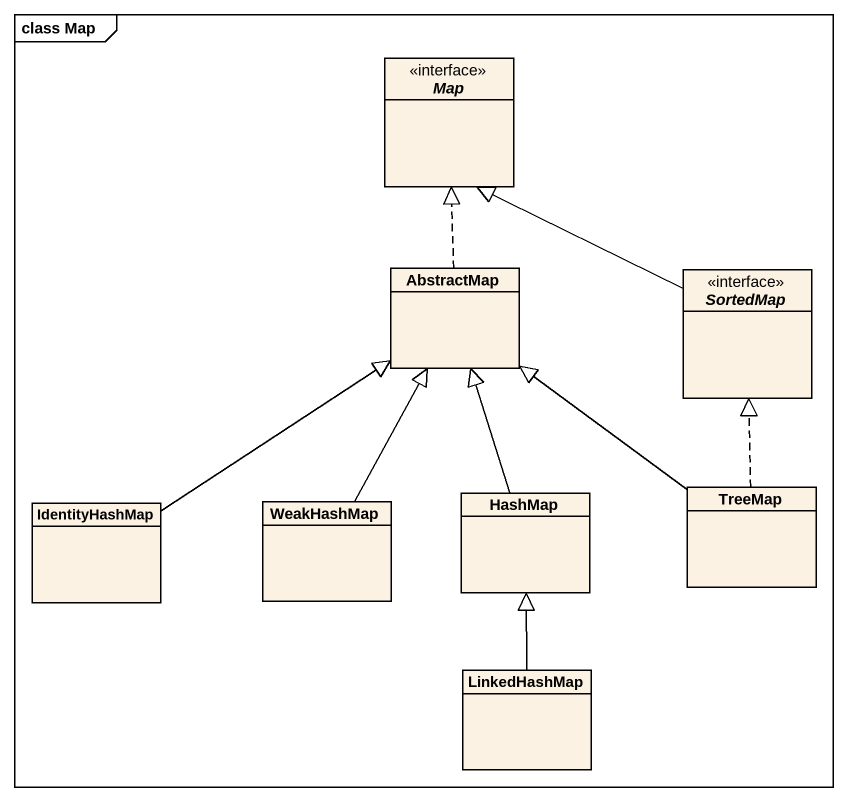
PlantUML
@startuml
mainframe class Map
hide circle
hide empty members
interface "Map" as Map_ <<interface>>
class AbstractMap
interface SortedMap <<interface>>
class IdentityHashMap
class WeakHashMap
class HashMap
class TreeMap
class LinkedHashMap
AbstractMap .up.|> Map_
SortedMap -up-|> Map_
IdentityHashMap -up-|> AbstractMap
WeakHashMap -up-|> AbstractMap
HashMap -up-|> AbstractMap
TreeMap -up-|> AbstractMap
TreeMap .up.|> SortedMap
LinkedHashMap -up-|> HashMap
@enduml
